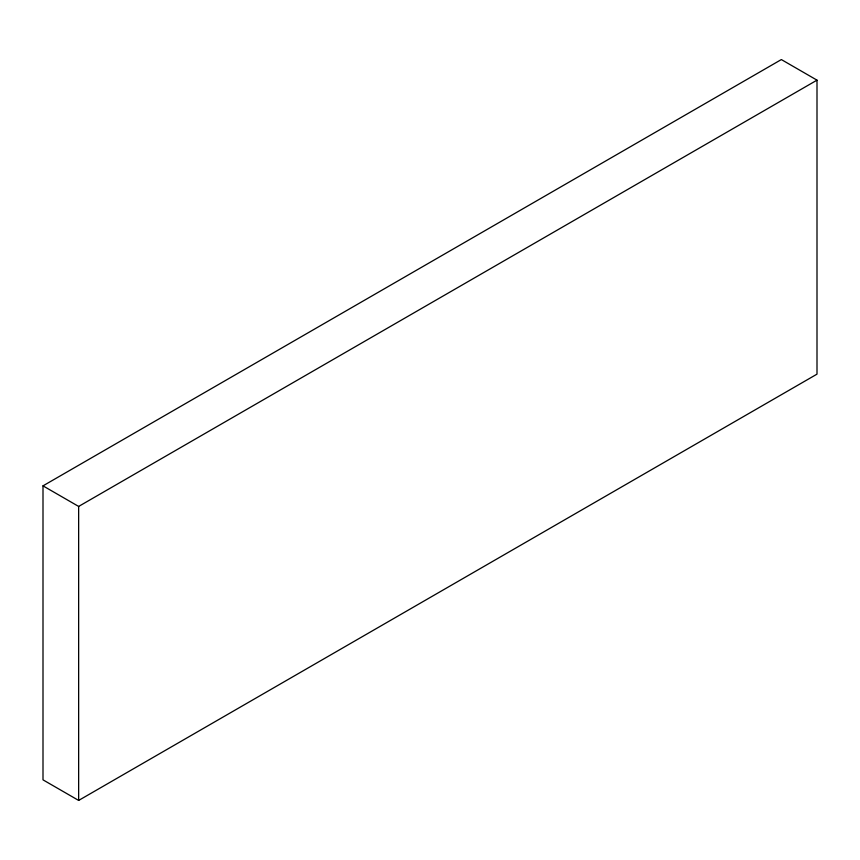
<?xml version="1.0" encoding="UTF-8"?>
<svg xmlns="http://www.w3.org/2000/svg" width="860" height="860" viewBox="0 0 860 860"><rect width="100%" height="100%" fill="white"/><g stroke="black" fill="none" stroke-linecap="round" stroke-linejoin="round"><path stroke-width="1.29" d="M43 485.857L781.353 59.566L817 80.152L817 374.143L78.647 800.434L43 779.848L43 485.857L78.647 506.433L817 80.152M78.647 506.433L78.647 800.434"/></g></svg>
